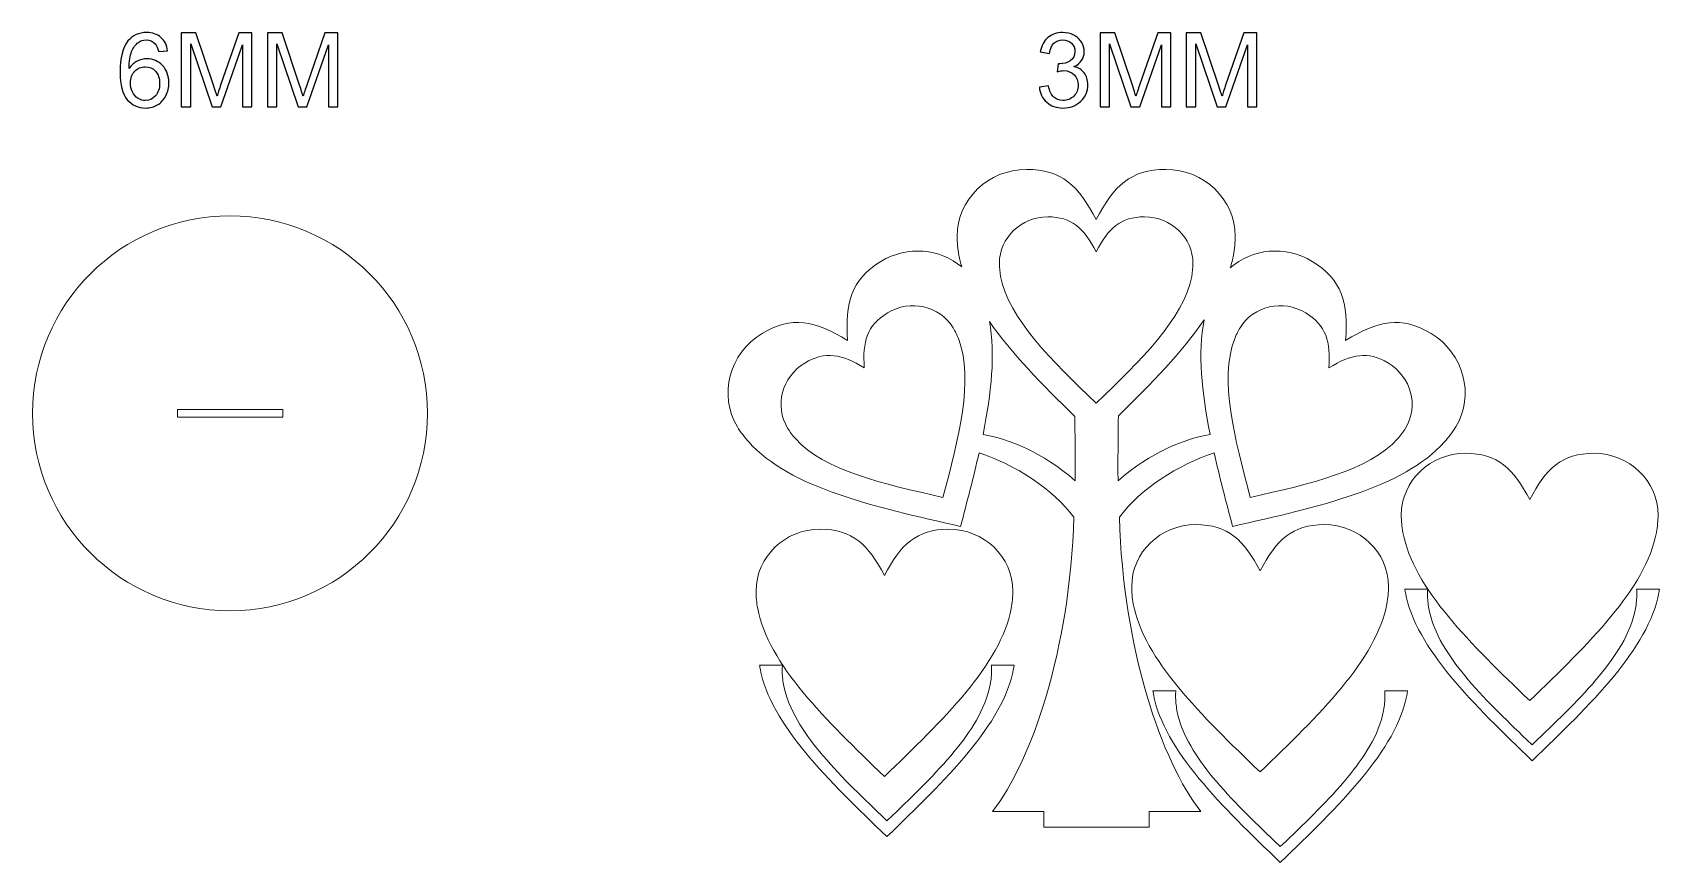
# Model space of a CAD drawing. Header units: millimetres. Extents: x -309 to 309, y -158 to 158.
import ezdxf

# ---------------------------------------------------------------- set-up
doc = ezdxf.new("R2010")
doc.units = ezdxf.units.MM
doc.header["$MEASUREMENT"] = 0
doc.layers.add('Camada 1', color=7, linetype='Continuous')

msp = doc.modelspace()

# ---------------------------------------------------------------- linework, layer by layer
at = {"layer": 'Camada 1', "color": 250}
for points, knots in [([(-257.6354, 150.6873), (-257.6354, 150.6873), (-261.0498, 150.4126), (-261.0498, 150.4126), (-261.0498, 150.4126), (-261.3572, 151.7666), (-261.7954, 152.7542), (-262.3645, 153.3691), (-262.3645, 153.3691), (-263.2998, 154.3568), (-264.4575, 154.8473), (-265.8311, 154.8473), (-265.8311, 154.8473), (-266.9365, 154.8473), (-267.9176, 154.5399), (-268.7614, 153.9251), (-268.7614, 153.9251), (-269.8472, 153.1336), (-270.6975, 151.9824), (-271.332, 150.465), (-271.332, 150.465), (-271.9599, 148.9409), (-272.2869, 146.7759), (-272.3131, 143.9699), (-272.3131, 143.9699), (-271.4824, 145.2323), (-270.462, 146.1742), (-269.2585, 146.7825), (-269.2585, 146.7825), (-268.055, 147.3973), (-266.7992, 147.7047), (-265.4779, 147.7047), (-265.4779, 147.7047), (-263.1755, 147.7047), (-261.2133, 146.8544), (-259.5912, 145.1603), (-259.5912, 145.1603), (-257.9756, 143.4663), (-257.1645, 141.2816), (-257.1645, 138.5933), (-257.1645, 138.5933), (-257.1645, 136.8273), (-257.5439, 135.1921), (-258.3026, 133.6746), (-258.3026, 133.6746), (-259.0679, 132.1572), (-260.1079, 130.9994), (-261.4422, 130.1949), (-261.4422, 130.1949), (-262.77, 129.3904), (-264.2809, 128.9849), (-265.9685, 128.9849), (-265.9685, 128.9849), (-268.8399, 128.9849), (-271.1881, 130.0445), (-273.0064, 132.1572), (-273.0064, 132.1572), (-274.8182, 134.2699), (-275.7274, 137.7561), (-275.7274, 142.6094), (-275.7274, 142.6094), (-275.7274, 148.0383), (-274.7201, 151.989), (-272.7121, 154.4549), (-272.7121, 154.4549), (-270.9591, 156.6003), (-268.5979, 157.673), (-265.6218, 157.673), (-265.6218, 157.673), (-263.411, 157.673), (-261.5926, 157.0516), (-260.1798, 155.8154), (-260.1798, 155.8154), (-258.767, 154.5791), (-257.9167, 152.872), (-257.6354, 150.6873)], [0, 0, 0, 0, 0.05, 0.05, 0.05, 0.05, 0.1, 0.1, 0.1, 0.1, 0.15, 0.15, 0.15, 0.15, 0.2, 0.2, 0.2, 0.2, 0.25, 0.25, 0.25, 0.25, 0.3, 0.3, 0.3, 0.3, 0.35, 0.35, 0.35, 0.35, 0.4, 0.4, 0.4, 0.4, 0.45, 0.45, 0.45, 0.45, 0.5, 0.5, 0.5, 0.5, 0.55, 0.55, 0.55, 0.55, 0.6, 0.6, 0.6, 0.6, 0.65, 0.65, 0.65, 0.65, 0.7, 0.7, 0.7, 0.7, 0.75, 0.75, 0.75, 0.75, 0.8, 0.8, 0.8, 0.8, 0.85, 0.85, 0.85, 0.85, 0.9, 0.9, 0.9, 0.9, 1, 1, 1, 1]), ([(-252.4485, 129.4558), (-252.4485, 129.4558), (-252.4485, 157.5552), (-252.4485, 157.5552), (-252.4485, 157.5552), (-252.4485, 157.5552), (-246.8757, 157.5552), (-246.8757, 157.5552), (-246.8757, 157.5552), (-246.8757, 157.5552), (-240.2302, 137.6645), (-240.2302, 137.6645), (-240.2302, 137.6645), (-239.6154, 135.8135), (-239.1706, 134.4268), (-238.8894, 133.5046), (-238.8894, 133.5046), (-238.5689, 134.5249), (-238.0652, 136.0293), (-237.385, 138.0112), (-237.385, 138.0112), (-237.385, 138.0112), (-230.6218, 157.5552), (-230.6218, 157.5552), (-230.6218, 157.5552), (-230.6218, 157.5552), (-225.6442, 157.5552), (-225.6442, 157.5552), (-225.6442, 157.5552), (-225.6442, 157.5552), (-225.6442, 129.4558), (-225.6442, 129.4558), (-225.6442, 129.4558), (-225.6442, 129.4558), (-229.2155, 129.4558), (-229.2155, 129.4558), (-229.2155, 129.4558), (-229.2155, 129.4558), (-229.2155, 152.9636), (-229.2155, 152.9636), (-229.2155, 152.9636), (-229.2155, 152.9636), (-237.4177, 129.4558), (-237.4177, 129.4558), (-237.4177, 129.4558), (-237.4177, 129.4558), (-240.7666, 129.4558), (-240.7666, 129.4558), (-240.7666, 129.4558), (-240.7666, 129.4558), (-248.8772, 153.3952), (-248.8772, 153.3952), (-248.8772, 153.3952), (-248.8772, 153.3952), (-248.8772, 129.4558), (-248.8772, 129.4558), (-248.8772, 129.4558), (-248.8772, 129.4558), (-252.4485, 129.4558), (-252.4485, 129.4558)], [0, 0, 0, 0, 0.0625, 0.0625, 0.0625, 0.0625, 0.125, 0.125, 0.125, 0.125, 0.1875, 0.1875, 0.1875, 0.1875, 0.25, 0.25, 0.25, 0.25, 0.3125, 0.3125, 0.3125, 0.3125, 0.375, 0.375, 0.375, 0.375, 0.4375, 0.4375, 0.4375, 0.4375, 0.5, 0.5, 0.5, 0.5, 0.5625, 0.5625, 0.5625, 0.5625, 0.625, 0.625, 0.625, 0.625, 0.6875, 0.6875, 0.6875, 0.6875, 0.75, 0.75, 0.75, 0.75, 0.8125, 0.8125, 0.8125, 0.8125, 0.875, 0.875, 0.875, 0.875, 1, 1, 1, 1]), ([(-219.7574, 129.4558), (-219.7574, 129.4558), (-219.7574, 157.5552), (-219.7574, 157.5552), (-219.7574, 157.5552), (-219.7574, 157.5552), (-214.1846, 157.5552), (-214.1846, 157.5552), (-214.1846, 157.5552), (-214.1846, 157.5552), (-207.5391, 137.6645), (-207.5391, 137.6645), (-207.5391, 137.6645), (-206.9243, 135.8135), (-206.4795, 134.4268), (-206.1983, 133.5046), (-206.1983, 133.5046), (-205.8778, 134.5249), (-205.3741, 136.0293), (-204.6939, 138.0112), (-204.6939, 138.0112), (-204.6939, 138.0112), (-197.9307, 157.5552), (-197.9307, 157.5552), (-197.9307, 157.5552), (-197.9307, 157.5552), (-192.9531, 157.5552), (-192.9531, 157.5552), (-192.9531, 157.5552), (-192.9531, 157.5552), (-192.9531, 129.4558), (-192.9531, 129.4558), (-192.9531, 129.4558), (-192.9531, 129.4558), (-196.5244, 129.4558), (-196.5244, 129.4558), (-196.5244, 129.4558), (-196.5244, 129.4558), (-196.5244, 152.9636), (-196.5244, 152.9636), (-196.5244, 152.9636), (-196.5244, 152.9636), (-204.7266, 129.4558), (-204.7266, 129.4558), (-204.7266, 129.4558), (-204.7266, 129.4558), (-208.0755, 129.4558), (-208.0755, 129.4558), (-208.0755, 129.4558), (-208.0755, 129.4558), (-216.1861, 153.3952), (-216.1861, 153.3952), (-216.1861, 153.3952), (-216.1861, 153.3952), (-216.1861, 129.4558), (-216.1861, 129.4558), (-216.1861, 129.4558), (-216.1861, 129.4558), (-219.7574, 129.4558), (-219.7574, 129.4558)], [0, 0, 0, 0, 0.0625, 0.0625, 0.0625, 0.0625, 0.125, 0.125, 0.125, 0.125, 0.1875, 0.1875, 0.1875, 0.1875, 0.25, 0.25, 0.25, 0.25, 0.3125, 0.3125, 0.3125, 0.3125, 0.375, 0.375, 0.375, 0.375, 0.4375, 0.4375, 0.4375, 0.4375, 0.5, 0.5, 0.5, 0.5, 0.5625, 0.5625, 0.5625, 0.5625, 0.625, 0.625, 0.625, 0.625, 0.6875, 0.6875, 0.6875, 0.6875, 0.75, 0.75, 0.75, 0.75, 0.8125, 0.8125, 0.8125, 0.8125, 0.875, 0.875, 0.875, 0.875, 1, 1, 1, 1]), ([(73.4338, 136.9123), (73.4338, 136.9123), (76.8873, 137.3833), (76.8873, 137.3833), (76.8873, 137.3833), (77.2863, 135.421), (77.9535, 134.0082), (78.9019, 133.1448), (78.9019, 133.1448), (79.8503, 132.2814), (81.0146, 131.8497), (82.3947, 131.8497), (82.3947, 131.8497), (84.0299, 131.8497), (85.4101, 132.4123), (86.522, 133.5373), (86.522, 133.5373), (87.6339, 134.6623), (88.1899, 136.0555), (88.1899, 137.7169), (88.1899, 137.7169), (88.1899, 139.2998), (87.6732, 140.6079), (86.6332, 141.6414), (86.6332, 141.6414), (85.5997, 142.6683), (84.285, 143.185), (82.6825, 143.185), (82.6825, 143.185), (82.0284, 143.185), (81.2174, 143.0542), (80.2428, 142.7991), (80.2428, 142.7991), (80.2428, 142.7991), (80.6287, 145.821), (80.6287, 145.821), (80.6287, 145.821), (80.8576, 145.7948), (81.0473, 145.7817), (81.1847, 145.7817), (81.1847, 145.7817), (82.6629, 145.7817), (83.9842, 146.1676), (85.168, 146.9329), (85.168, 146.9329), (86.3454, 147.6982), (86.9341, 148.8755), (86.9341, 150.465), (86.9341, 150.465), (86.9341, 151.7273), (86.5024, 152.7739), (85.6455, 153.6046), (85.6455, 153.6046), (84.7887, 154.4352), (83.6833, 154.8473), (82.3293, 154.8473), (82.3293, 154.8473), (80.9819, 154.8473), (79.8634, 154.4222), (78.9673, 153.5719), (78.9673, 153.5719), (78.0712, 152.7215), (77.4956, 151.4461), (77.2406, 149.7455), (77.2406, 149.7455), (77.2406, 149.7455), (73.787, 150.3734), (73.787, 150.3734), (73.787, 150.3734), (74.2121, 152.6888), (75.1671, 154.4876), (76.665, 155.763), (76.665, 155.763), (78.1563, 157.0385), (80.0204, 157.673), (82.2443, 157.673), (82.2443, 157.673), (83.7748, 157.673), (85.1877, 157.3459), (86.4762, 156.6853), (86.4762, 156.6853), (87.7713, 156.0312), (88.759, 155.1351), (89.4392, 154.0035), (89.4392, 154.0035), (90.126, 152.8654), (90.4661, 151.6619), (90.4661, 150.3865), (90.4661, 150.3865), (90.4661, 149.1764), (90.1391, 148.0776), (89.4915, 147.0833), (89.4915, 147.0833), (88.8375, 146.0891), (87.8694, 145.2977), (86.5939, 144.709), (86.5939, 144.709), (88.2553, 144.3297), (89.5439, 143.5317), (90.4661, 142.3216), (90.4661, 142.3216), (91.3818, 141.1181), (91.8397, 139.6006), (91.8397, 137.7888), (91.8397, 137.7888), (91.8397, 135.336), (90.9436, 133.2495), (89.158, 131.5423), (89.158, 131.5423), (87.3658, 129.8352), (85.1026, 128.9849), (82.3686, 128.9849), (82.3686, 128.9849), (79.9027, 128.9849), (77.8554, 129.724), (76.2267, 131.1957), (76.2267, 131.1957), (74.5915, 132.6673), (73.6627, 134.5707), (73.4338, 136.9123)], [0, 0, 0, 0, 0.03225806, 0.03225806, 0.03225806, 0.03225806, 0.06451613, 0.06451613, 0.06451613, 0.06451613, 0.09677419, 0.09677419, 0.09677419, 0.09677419, 0.12903226, 0.12903226, 0.12903226, 0.12903226, 0.16129032, 0.16129032, 0.16129032, 0.16129032, 0.19354839, 0.19354839, 0.19354839, 0.19354839, 0.22580645, 0.22580645, 0.22580645, 0.22580645, 0.25806452, 0.25806452, 0.25806452, 0.25806452, 0.29032258, 0.29032258, 0.29032258, 0.29032258, 0.32258065, 0.32258065, 0.32258065, 0.32258065, 0.35483871, 0.35483871, 0.35483871, 0.35483871, 0.38709677, 0.38709677, 0.38709677, 0.38709677, 0.41935484, 0.41935484, 0.41935484, 0.41935484, 0.4516129, 0.4516129, 0.4516129, 0.4516129, 0.48387097, 0.48387097, 0.48387097, 0.48387097, 0.51612903, 0.51612903, 0.51612903, 0.51612903, 0.5483871, 0.5483871, 0.5483871, 0.5483871, 0.58064516, 0.58064516, 0.58064516, 0.58064516, 0.61290323, 0.61290323, 0.61290323, 0.61290323, 0.64516129, 0.64516129, 0.64516129, 0.64516129, 0.67741935, 0.67741935, 0.67741935, 0.67741935, 0.70967742, 0.70967742, 0.70967742, 0.70967742, 0.74193548, 0.74193548, 0.74193548, 0.74193548, 0.77419355, 0.77419355, 0.77419355, 0.77419355, 0.80645161, 0.80645161, 0.80645161, 0.80645161, 0.83870968, 0.83870968, 0.83870968, 0.83870968, 0.87096774, 0.87096774, 0.87096774, 0.87096774, 0.90322581, 0.90322581, 0.90322581, 0.90322581, 0.93548387, 0.93548387, 0.93548387, 0.93548387, 1, 1, 1, 1]), ([(96.5557, 129.4558), (96.5557, 129.4558), (96.5557, 157.5552), (96.5557, 157.5552), (96.5557, 157.5552), (96.5557, 157.5552), (102.1285, 157.5552), (102.1285, 157.5552), (102.1285, 157.5552), (102.1285, 157.5552), (108.774, 137.6645), (108.774, 137.6645), (108.774, 137.6645), (109.3888, 135.8135), (109.8336, 134.4268), (110.1148, 133.5046), (110.1148, 133.5046), (110.4353, 134.5249), (110.939, 136.0293), (111.6192, 138.0112), (111.6192, 138.0112), (111.6192, 138.0112), (118.3824, 157.5552), (118.3824, 157.5552), (118.3824, 157.5552), (118.3824, 157.5552), (123.36, 157.5552), (123.36, 157.5552), (123.36, 157.5552), (123.36, 157.5552), (123.36, 129.4558), (123.36, 129.4558), (123.36, 129.4558), (123.36, 129.4558), (119.7887, 129.4558), (119.7887, 129.4558), (119.7887, 129.4558), (119.7887, 129.4558), (119.7887, 152.9636), (119.7887, 152.9636), (119.7887, 152.9636), (119.7887, 152.9636), (111.5865, 129.4558), (111.5865, 129.4558), (111.5865, 129.4558), (111.5865, 129.4558), (108.2376, 129.4558), (108.2376, 129.4558), (108.2376, 129.4558), (108.2376, 129.4558), (100.127, 153.3952), (100.127, 153.3952), (100.127, 153.3952), (100.127, 153.3952), (100.127, 129.4558), (100.127, 129.4558), (100.127, 129.4558), (100.127, 129.4558), (96.5557, 129.4558), (96.5557, 129.4558)], [0, 0, 0, 0, 0.0625, 0.0625, 0.0625, 0.0625, 0.125, 0.125, 0.125, 0.125, 0.1875, 0.1875, 0.1875, 0.1875, 0.25, 0.25, 0.25, 0.25, 0.3125, 0.3125, 0.3125, 0.3125, 0.375, 0.375, 0.375, 0.375, 0.4375, 0.4375, 0.4375, 0.4375, 0.5, 0.5, 0.5, 0.5, 0.5625, 0.5625, 0.5625, 0.5625, 0.625, 0.625, 0.625, 0.625, 0.6875, 0.6875, 0.6875, 0.6875, 0.75, 0.75, 0.75, 0.75, 0.8125, 0.8125, 0.8125, 0.8125, 0.875, 0.875, 0.875, 0.875, 1, 1, 1, 1]), ([(129.2468, 129.4558), (129.2468, 129.4558), (129.2468, 157.5552), (129.2468, 157.5552), (129.2468, 157.5552), (129.2468, 157.5552), (134.8196, 157.5552), (134.8196, 157.5552), (134.8196, 157.5552), (134.8196, 157.5552), (141.4651, 137.6645), (141.4651, 137.6645), (141.4651, 137.6645), (142.0799, 135.8135), (142.5247, 134.4268), (142.8059, 133.5046), (142.8059, 133.5046), (143.1264, 134.5249), (143.6301, 136.0293), (144.3103, 138.0112), (144.3103, 138.0112), (144.3103, 138.0112), (151.0735, 157.5552), (151.0735, 157.5552), (151.0735, 157.5552), (151.0735, 157.5552), (156.0511, 157.5552), (156.0511, 157.5552), (156.0511, 157.5552), (156.0511, 157.5552), (156.0511, 129.4558), (156.0511, 129.4558), (156.0511, 129.4558), (156.0511, 129.4558), (152.4798, 129.4558), (152.4798, 129.4558), (152.4798, 129.4558), (152.4798, 129.4558), (152.4798, 152.9636), (152.4798, 152.9636), (152.4798, 152.9636), (152.4798, 152.9636), (144.2776, 129.4558), (144.2776, 129.4558), (144.2776, 129.4558), (144.2776, 129.4558), (140.9287, 129.4558), (140.9287, 129.4558), (140.9287, 129.4558), (140.9287, 129.4558), (132.8181, 153.3952), (132.8181, 153.3952), (132.8181, 153.3952), (132.8181, 153.3952), (132.8181, 129.4558), (132.8181, 129.4558), (132.8181, 129.4558), (132.8181, 129.4558), (129.2468, 129.4558), (129.2468, 129.4558)], [0, 0, 0, 0, 0.0625, 0.0625, 0.0625, 0.0625, 0.125, 0.125, 0.125, 0.125, 0.1875, 0.1875, 0.1875, 0.1875, 0.25, 0.25, 0.25, 0.25, 0.3125, 0.3125, 0.3125, 0.3125, 0.375, 0.375, 0.375, 0.375, 0.4375, 0.4375, 0.4375, 0.4375, 0.5, 0.5, 0.5, 0.5, 0.5625, 0.5625, 0.5625, 0.5625, 0.625, 0.625, 0.625, 0.625, 0.6875, 0.6875, 0.6875, 0.6875, 0.75, 0.75, 0.75, 0.75, 0.8125, 0.8125, 0.8125, 0.8125, 0.875, 0.875, 0.875, 0.875, 1, 1, 1, 1]), ([(-271.7636, 138.5606), (-271.7636, 137.3702), (-271.5086, 136.2321), (-271.0049, 135.1463), (-271.0049, 135.1463), (-270.5013, 134.0605), (-269.7949, 133.2364), (-268.8988, 132.6673), (-268.8988, 132.6673), (-267.9961, 132.0983), (-267.0412, 131.8105), (-266.0273, 131.8105), (-266.0273, 131.8105), (-264.5556, 131.8105), (-263.2998, 132.3992), (-262.2598, 133.5765), (-262.2598, 133.5765), (-261.2198, 134.7539), (-260.6966, 136.3498), (-260.6966, 138.371), (-260.6966, 138.371), (-260.6966, 140.3136), (-261.2133, 141.8441), (-262.2402, 142.9626), (-262.2402, 142.9626), (-263.2671, 144.0811), (-264.5753, 144.6436), (-266.1647, 144.6436), (-266.1647, 144.6436), (-267.7214, 144.6436), (-269.0492, 144.0811), (-270.135, 142.9626), (-270.135, 142.9626), (-271.2208, 141.8441), (-271.7636, 140.379), (-271.7636, 138.5606)], [0, 0, 0, 0, 0.1, 0.1, 0.1, 0.1, 0.2, 0.2, 0.2, 0.2, 0.3, 0.3, 0.3, 0.3, 0.4, 0.4, 0.4, 0.4, 0.5, 0.5, 0.5, 0.5, 0.6, 0.6, 0.6, 0.6, 0.7, 0.7, 0.7, 0.7, 0.8, 0.8, 0.8, 0.8, 1, 1, 1, 1])]:
    msp.add_open_spline(points, degree=3, knots=knots, dxfattribs=at)
at = {"layer": 'Camada 1', "color": 140, "lineweight": 20}
for points, knots in [([(115.0934, -138.286), (115.0934, -138.286), (115.0934, -144.3093), (115.0934, -144.3093), (115.0934, -144.3093), (115.0934, -144.3093), (75.0934, -144.3093), (75.0934, -144.3093), (75.0934, -144.3093), (75.0934, -144.3093), (75.0934, -138.286), (75.0934, -138.286), (75.0934, -138.286), (75.0934, -138.286), (55.6376, -138.286), (55.6376, -138.286), (55.6376, -138.286), (70.4363, -119.3358), (85.0859, -76.8149), (86.5358, -26.5091), (86.5358, -26.5091), (78.626, -15.7775), (64.1853, -6.5518), (50.5397, -1.9987), (50.5397, -1.9987), (48.4771, -11.1524), (45.9927, -20.562), (43.5074, -29.9722), (43.5074, -29.9722), (11.08, -22.6794), (-21.3456, -15.384), (-36.964, 2.1124), (-36.964, 2.1124), (-38.5752, 3.9181), (-40.0071, 5.8313), (-41.2425, 7.8652), (-41.2425, 7.8652), (-48.5325, 19.8687), (-44.3402, 35.7462), (-31.8839, 43.3077), (-31.8839, 43.3077), (-20.6002, 50.1573), (-11.6578, 48.1465), (0.5868, 40.698), (0.5868, 40.698), (-0.3754, 54.9953), (1.9649, 63.8551), (13.2485, 70.7048), (13.2485, 70.7048), (23.3267, 76.8226), (35.7401, 75.6297), (43.974, 68.5942), (43.974, 68.5942), (43.5328, 70.1009), (43.1679, 71.6076), (42.889, 73.1142), (42.889, 73.1142), (42.4491, 75.4937), (42.2184, 77.872), (42.2184, 80.2516), (42.2184, 80.2516), (42.2184, 94.2944), (54.0444, 105.6907), (68.6172, 105.6907), (68.6172, 105.6907), (81.818, 105.6907), (88.4178, 99.3319), (95.0175, 86.6117), (95.0175, 86.6117), (101.6171, 99.3319), (108.2169, 105.6907), (121.4177, 105.6907), (121.4177, 105.6907), (135.9905, 105.6907), (147.8165, 94.2944), (147.8165, 80.2516), (147.8165, 80.2516), (147.8165, 77.872), (147.5858, 75.4937), (147.1459, 73.1142), (147.1459, 73.1142), (146.844, 71.483), (146.4426, 69.8518), (145.951, 68.2206), (145.951, 68.2206), (154.1782, 75.5856), (166.849, 76.9293), (177.1029, 70.7048), (177.1029, 70.7048), (188.3865, 63.8552), (190.7268, 54.9954), (189.7646, 40.6981), (189.7646, 40.6981), (202.0092, 48.1465), (210.9516, 50.1573), (222.2353, 43.3077), (222.2353, 43.3077), (234.6916, 35.7462), (238.8839, 19.8687), (231.5939, 7.8653), (231.5939, 7.8653), (230.3585, 5.8313), (228.9267, 3.9182), (227.3154, 2.1125), (227.3154, 2.1125), (211.6971, -15.384), (179.2713, -22.6795), (146.844, -29.9722), (146.844, -29.9722), (144.3586, -20.5621), (141.8739, -11.1523), (139.8117, -1.9988), (139.8117, -1.9988), (126.1662, -6.5519), (111.7257, -15.7776), (103.816, -26.5091), (103.816, -26.5091), (105.2659, -76.8149), (119.9155, -119.3358), (134.7142, -138.286), (134.7142, -138.286), (134.7142, -138.286), (115.0934, -138.286), (115.0934, -138.286)], [0, 0, 0, 0, 0.03125, 0.03125, 0.03125, 0.03125, 0.0625, 0.0625, 0.0625, 0.0625, 0.09375, 0.09375, 0.09375, 0.09375, 0.125, 0.125, 0.125, 0.125, 0.15625, 0.15625, 0.15625, 0.15625, 0.1875, 0.1875, 0.1875, 0.1875, 0.21875, 0.21875, 0.21875, 0.21875, 0.25, 0.25, 0.25, 0.25, 0.28125, 0.28125, 0.28125, 0.28125, 0.3125, 0.3125, 0.3125, 0.3125, 0.34375, 0.34375, 0.34375, 0.34375, 0.375, 0.375, 0.375, 0.375, 0.40625, 0.40625, 0.40625, 0.40625, 0.4375, 0.4375, 0.4375, 0.4375, 0.46875, 0.46875, 0.46875, 0.46875, 0.5, 0.5, 0.5, 0.5, 0.53125, 0.53125, 0.53125, 0.53125, 0.5625, 0.5625, 0.5625, 0.5625, 0.59375, 0.59375, 0.59375, 0.59375, 0.625, 0.625, 0.625, 0.625, 0.65625, 0.65625, 0.65625, 0.65625, 0.6875, 0.6875, 0.6875, 0.6875, 0.71875, 0.71875, 0.71875, 0.71875, 0.75, 0.75, 0.75, 0.75, 0.78125, 0.78125, 0.78125, 0.78125, 0.8125, 0.8125, 0.8125, 0.8125, 0.84375, 0.84375, 0.84375, 0.84375, 0.875, 0.875, 0.875, 0.875, 0.90625, 0.90625, 0.90625, 0.90625, 0.9375, 0.9375, 0.9375, 0.9375, 1, 1, 1, 1]), ([(95.0175, 16.8293), (111.6758, 32.8802), (128.3322, 48.9322), (131.3024, 64.9832), (131.3024, 64.9832), (131.6087, 66.6396), (131.7693, 68.295), (131.7693, 69.9514), (131.7693, 69.9514), (131.7693, 79.7261), (123.5375, 87.6588), (113.3939, 87.6588), (113.3939, 87.6588), (104.2052, 87.6588), (99.6113, 83.2327), (95.0175, 74.3785), (95.0175, 74.3785), (90.4236, 83.2327), (85.8297, 87.6588), (76.641, 87.6588), (76.641, 87.6588), (66.4974, 87.6588), (58.2656, 79.7261), (58.2656, 69.9514), (58.2656, 69.9514), (58.2656, 68.295), (58.4262, 66.6396), (58.7325, 64.9832), (58.7325, 64.9832), (61.7027, 48.9322), (78.3591, 32.8802), (95.0175, 16.8293)], [0, 0, 0, 0, 0.11111111, 0.11111111, 0.11111111, 0.11111111, 0.22222222, 0.22222222, 0.22222222, 0.22222222, 0.33333333, 0.33333333, 0.33333333, 0.33333333, 0.44444444, 0.44444444, 0.44444444, 0.44444444, 0.55555556, 0.55555556, 0.55555556, 0.55555556, 0.66666667, 0.66666667, 0.66666667, 0.66666667, 0.77777778, 0.77777778, 0.77777778, 0.77777778, 1, 1, 1, 1]), ([(36.8133, -18.9499), (14.2415, -13.8737), (-8.329, -8.7956), (-19.2004, 3.3831), (-19.2004, 3.3831), (-20.3221, 4.6401), (-21.3188, 5.9717), (-22.1786, 7.3875), (-22.1786, 7.3875), (-27.2531, 15.7427), (-24.3349, 26.7946), (-15.6644, 32.0579), (-15.6644, 32.0579), (-7.8101, 36.8258), (-1.5857, 35.4261), (6.9375, 30.2414), (6.9375, 30.2414), (6.2678, 40.1934), (7.8968, 46.3604), (15.751, 51.1282), (15.751, 51.1282), (24.4215, 56.3915), (35.5758, 53.8822), (40.6502, 45.5271), (40.6502, 45.5271), (41.5102, 44.1112), (42.2321, 42.6129), (42.8303, 41.0381), (42.8303, 41.0381), (48.6241, 25.7771), (42.7197, 3.4136), (36.8133, -18.9499)], [0, 0, 0, 0, 0.11111111, 0.11111111, 0.11111111, 0.11111111, 0.22222222, 0.22222222, 0.22222222, 0.22222222, 0.33333333, 0.33333333, 0.33333333, 0.33333333, 0.44444444, 0.44444444, 0.44444444, 0.44444444, 0.55555556, 0.55555556, 0.55555556, 0.55555556, 0.66666667, 0.66666667, 0.66666667, 0.66666667, 0.77777778, 0.77777778, 0.77777778, 0.77777778, 1, 1, 1, 1]), ([(153.5382, -18.9499), (176.1099, -13.8737), (198.6804, -8.7956), (209.5518, 3.383), (209.5518, 3.383), (210.6734, 4.6401), (211.6702, 5.9717), (212.5301, 7.3876), (212.5301, 7.3876), (217.6045, 15.7428), (214.6862, 26.7945), (206.0158, 32.058), (206.0158, 32.058), (198.1614, 36.8258), (191.9371, 35.4262), (183.4138, 30.2414), (183.4138, 30.2414), (184.0836, 40.1935), (182.4547, 46.3604), (174.6004, 51.1282), (174.6004, 51.1282), (165.9299, 56.3915), (154.7756, 53.8822), (149.7012, 45.5271), (149.7012, 45.5271), (148.8413, 44.1113), (148.1192, 42.6129), (147.5211, 41.0381), (147.5211, 41.0381), (141.7274, 25.777), (147.6317, 3.4136), (153.5382, -18.9499)], [0, 0, 0, 0, 0.11111111, 0.11111111, 0.11111111, 0.11111111, 0.22222222, 0.22222222, 0.22222222, 0.22222222, 0.33333333, 0.33333333, 0.33333333, 0.33333333, 0.44444444, 0.44444444, 0.44444444, 0.44444444, 0.55555556, 0.55555556, 0.55555556, 0.55555556, 0.66666667, 0.66666667, 0.66666667, 0.66666667, 0.77777778, 0.77777778, 0.77777778, 0.77777778, 1, 1, 1, 1]), ([(52.033, 4.975), (61.7697, 3.1978), (74.6392, -1.8129), (87.0346, -12.6191), (87.0346, -12.6191), (87.077, -6.2962), (87.0516, 1.6952), (86.904, 11.7801), (86.904, 11.7801), (74.5458, 23.8152), (62.7965, 35.8508), (54.45, 47.8862), (54.45, 47.8862), (56.7693, 35.4797), (55.2127, 20.7199), (52.033, 4.975)], [0, 0, 0, 0, 0.2, 0.2, 0.2, 0.2, 0.4, 0.4, 0.4, 0.4, 0.6, 0.6, 0.6, 0.6, 1, 1, 1, 1]), ([(136.0229, 48.5218), (127.7233, 36.3789), (115.91, 24.2361), (103.4524, 12.0934), (103.4524, 12.0934), (103.3007, 1.8606), (103.2744, -6.2309), (103.3172, -12.6191), (103.3172, -12.6191), (115.7124, -1.813), (128.5817, 3.1977), (138.3184, 4.975), (138.3184, 4.975), (135.0847, 20.9892), (133.5279, 35.9855), (136.0229, 48.5218)], [0, 0, 0, 0, 0.2, 0.2, 0.2, 0.2, 0.4, 0.4, 0.4, 0.4, 0.6, 0.6, 0.6, 0.6, 1, 1, 1, 1]), ([(259.6636, -96.1759), (281.766, -74.8794), (303.8658, -53.5815), (307.8067, -32.2849), (307.8067, -32.2849), (308.2131, -30.0872), (308.4262, -27.8908), (308.4262, -25.6931), (308.4262, -25.6931), (308.4262, -12.724), (297.5042, -2.1988), (284.0456, -2.1988), (284.0456, -2.1988), (271.8539, -2.1988), (265.7587, -8.0714), (259.6636, -19.8192), (259.6636, -19.8192), (253.5684, -8.0714), (247.4732, -2.1988), (235.2816, -2.1988), (235.2816, -2.1988), (221.823, -2.1988), (210.901, -12.724), (210.901, -25.6931), (210.901, -25.6931), (210.901, -27.8908), (211.114, -30.0872), (211.5204, -32.2849), (211.5204, -32.2849), (215.4613, -53.5815), (237.5612, -74.8794), (259.6636, -96.1759)], [0, 0, 0, 0, 0.11111111, 0.11111111, 0.11111111, 0.11111111, 0.22222222, 0.22222222, 0.22222222, 0.22222222, 0.33333333, 0.33333333, 0.33333333, 0.33333333, 0.44444444, 0.44444444, 0.44444444, 0.44444444, 0.55555556, 0.55555556, 0.55555556, 0.55555556, 0.66666667, 0.66666667, 0.66666667, 0.66666667, 0.77777778, 0.77777778, 0.77777778, 0.77777778, 1, 1, 1, 1]), ([(157.2666, -123.2813), (179.369, -101.9848), (201.4688, -80.6869), (205.4097, -59.3903), (205.4097, -59.3903), (205.8161, -57.1926), (206.0292, -54.9962), (206.0292, -52.7985), (206.0292, -52.7985), (206.0292, -39.8294), (195.1072, -29.3042), (181.6486, -29.3042), (181.6486, -29.3042), (169.4569, -29.3042), (163.3617, -35.1768), (157.2666, -46.9246), (157.2666, -46.9246), (151.1714, -35.1768), (145.0762, -29.3042), (132.8846, -29.3042), (132.8846, -29.3042), (119.426, -29.3042), (108.504, -39.8294), (108.504, -52.7985), (108.504, -52.7985), (108.504, -54.9962), (108.717, -57.1926), (109.1234, -59.3903), (109.1234, -59.3903), (113.0643, -80.6869), (135.1642, -101.9848), (157.2666, -123.2813)], [0, 0, 0, 0, 0.11111111, 0.11111111, 0.11111111, 0.11111111, 0.22222222, 0.22222222, 0.22222222, 0.22222222, 0.33333333, 0.33333333, 0.33333333, 0.33333333, 0.44444444, 0.44444444, 0.44444444, 0.44444444, 0.55555556, 0.55555556, 0.55555556, 0.55555556, 0.66666667, 0.66666667, 0.66666667, 0.66666667, 0.77777778, 0.77777778, 0.77777778, 0.77777778, 1, 1, 1, 1]), ([(14.5954, -125.0113), (36.6978, -103.7148), (58.7976, -82.4169), (62.7385, -61.1203), (62.7385, -61.1203), (63.1449, -58.9226), (63.358, -56.7262), (63.358, -54.5285), (63.358, -54.5285), (63.358, -41.5594), (52.436, -31.0342), (38.9774, -31.0342), (38.9774, -31.0342), (26.7857, -31.0342), (20.6905, -36.9068), (14.5954, -48.6546), (14.5954, -48.6546), (8.5002, -36.9068), (2.405, -31.0342), (-9.7866, -31.0342), (-9.7866, -31.0342), (-23.2452, -31.0342), (-34.1672, -41.5594), (-34.1672, -54.5285), (-34.1672, -54.5285), (-34.1672, -56.7262), (-33.9542, -58.9226), (-33.5478, -61.1203), (-33.5478, -61.1203), (-29.6069, -82.4169), (-7.507, -103.7148), (14.5954, -125.0113)], [0, 0, 0, 0, 0.11111111, 0.11111111, 0.11111111, 0.11111111, 0.22222222, 0.22222222, 0.22222222, 0.22222222, 0.33333333, 0.33333333, 0.33333333, 0.33333333, 0.44444444, 0.44444444, 0.44444444, 0.44444444, 0.55555556, 0.55555556, 0.55555556, 0.55555556, 0.66666667, 0.66666667, 0.66666667, 0.66666667, 0.77777778, 0.77777778, 0.77777778, 0.77777778, 1, 1, 1, 1]), ([(235.0061, -86.676), (229.0179, -79.4136), (223.1031, -70.6488), (221.3615, -61.2363), (221.3615, -61.2363), (221.0249, -59.4172), (220.8445, -57.5728), (220.8445, -55.7223), (220.8445, -55.7223), (220.8445, -55.0907), (220.8733, -54.467), (220.9295, -53.852), (220.9295, -53.852), (220.9295, -53.852), (212.2381, -53.852), (212.2381, -53.852), (212.2381, -53.852), (212.3024, -54.2795), (212.3741, -54.707), (212.4532, -55.1346), (212.4532, -55.1346), (216.3941, -76.4312), (238.494, -97.7291), (260.5964, -119.0256), (260.5964, -119.0256), (282.6988, -97.7291), (304.7986, -76.4312), (308.7395, -55.1346), (308.7395, -55.1346), (308.8186, -54.707), (308.8903, -54.2795), (308.9546, -53.852), (308.9546, -53.852), (308.9546, -53.852), (300.2632, -53.852), (300.2632, -53.852), (300.2632, -53.852), (300.3194, -54.467), (300.3482, -55.0907), (300.3482, -55.7223), (300.3482, -55.7223), (300.3482, -57.5728), (300.1678, -59.4172), (299.8312, -61.2363), (299.8312, -61.2363), (298.0896, -70.6488), (292.1749, -79.4136), (286.1866, -86.676), (286.1866, -86.676), (279.0536, -95.3266), (270.7468, -103.2301), (262.678, -111.0047), (262.678, -111.0047), (262.678, -111.0047), (260.5964, -113.0104), (260.5964, -113.0104), (260.5964, -113.0104), (260.5964, -113.0104), (258.5148, -111.0047), (258.5148, -111.0047), (258.5148, -111.0047), (250.446, -103.2301), (242.1391, -95.3267), (235.0061, -86.676)], [0, 0, 0, 0, 0.05882353, 0.05882353, 0.05882353, 0.05882353, 0.11764706, 0.11764706, 0.11764706, 0.11764706, 0.17647059, 0.17647059, 0.17647059, 0.17647059, 0.23529412, 0.23529412, 0.23529412, 0.23529412, 0.29411765, 0.29411765, 0.29411765, 0.29411765, 0.35294118, 0.35294118, 0.35294118, 0.35294118, 0.41176471, 0.41176471, 0.41176471, 0.41176471, 0.47058824, 0.47058824, 0.47058824, 0.47058824, 0.52941176, 0.52941176, 0.52941176, 0.52941176, 0.58823529, 0.58823529, 0.58823529, 0.58823529, 0.64705882, 0.64705882, 0.64705882, 0.64705882, 0.70588235, 0.70588235, 0.70588235, 0.70588235, 0.76470588, 0.76470588, 0.76470588, 0.76470588, 0.82352941, 0.82352941, 0.82352941, 0.82352941, 0.88235294, 0.88235294, 0.88235294, 0.88235294, 1, 1, 1, 1]), ([(-10.0621, -115.5114), (-16.0503, -108.249), (-21.9651, -99.4842), (-23.7067, -90.0717), (-23.7067, -90.0717), (-24.0433, -88.2526), (-24.2237, -86.4082), (-24.2237, -84.5577), (-24.2237, -84.5577), (-24.2237, -83.9261), (-24.1949, -83.3024), (-24.1387, -82.6874), (-24.1387, -82.6874), (-24.1387, -82.6874), (-32.8301, -82.6874), (-32.8301, -82.6874), (-32.8301, -82.6874), (-32.7658, -83.1149), (-32.6941, -83.5424), (-32.615, -83.97), (-32.615, -83.97), (-28.6741, -105.2666), (-6.5742, -126.5645), (15.5282, -147.861), (15.5282, -147.861), (37.6306, -126.5645), (59.7304, -105.2666), (63.6713, -83.97), (63.6713, -83.97), (63.7504, -83.5424), (63.8221, -83.1149), (63.8864, -82.6874), (63.8864, -82.6874), (63.8864, -82.6874), (55.195, -82.6874), (55.195, -82.6874), (55.195, -82.6874), (55.2512, -83.3024), (55.28, -83.9261), (55.28, -84.5577), (55.28, -84.5577), (55.28, -86.4082), (55.0996, -88.2526), (54.763, -90.0717), (54.763, -90.0717), (53.0214, -99.4842), (47.1067, -108.249), (41.1184, -115.5114), (41.1184, -115.5114), (33.9854, -124.162), (25.6786, -132.0655), (17.6098, -139.8401), (17.6098, -139.8401), (17.6098, -139.8401), (15.5282, -141.8458), (15.5282, -141.8458), (15.5282, -141.8458), (15.5282, -141.8458), (13.4466, -139.8401), (13.4466, -139.8401), (13.4466, -139.8401), (5.3778, -132.0655), (-2.9291, -124.1621), (-10.0621, -115.5114)], [0, 0, 0, 0, 0.05882353, 0.05882353, 0.05882353, 0.05882353, 0.11764706, 0.11764706, 0.11764706, 0.11764706, 0.17647059, 0.17647059, 0.17647059, 0.17647059, 0.23529412, 0.23529412, 0.23529412, 0.23529412, 0.29411765, 0.29411765, 0.29411765, 0.29411765, 0.35294118, 0.35294118, 0.35294118, 0.35294118, 0.41176471, 0.41176471, 0.41176471, 0.41176471, 0.47058824, 0.47058824, 0.47058824, 0.47058824, 0.52941176, 0.52941176, 0.52941176, 0.52941176, 0.58823529, 0.58823529, 0.58823529, 0.58823529, 0.64705882, 0.64705882, 0.64705882, 0.64705882, 0.70588235, 0.70588235, 0.70588235, 0.70588235, 0.76470588, 0.76470588, 0.76470588, 0.76470588, 0.82352941, 0.82352941, 0.82352941, 0.82352941, 0.88235294, 0.88235294, 0.88235294, 0.88235294, 1, 1, 1, 1]), ([(139.3408, -125.3233), (133.3526, -118.0609), (127.4378, -109.2961), (125.6962, -99.8836), (125.6962, -99.8836), (125.3596, -98.0645), (125.1792, -96.2201), (125.1792, -94.3696), (125.1792, -94.3696), (125.1792, -93.738), (125.208, -93.1143), (125.2642, -92.4993), (125.2642, -92.4993), (125.2642, -92.4993), (116.5728, -92.4993), (116.5728, -92.4993), (116.5728, -92.4993), (116.6371, -92.9268), (116.7088, -93.3543), (116.7879, -93.7819), (116.7879, -93.7819), (120.7288, -115.0785), (142.8287, -136.3764), (164.9311, -157.6729), (164.9311, -157.6729), (187.0335, -136.3764), (209.1333, -115.0785), (213.0742, -93.7819), (213.0742, -93.7819), (213.1533, -93.3543), (213.225, -92.9268), (213.2893, -92.4993), (213.2893, -92.4993), (213.2893, -92.4993), (204.5979, -92.4993), (204.5979, -92.4993), (204.5979, -92.4993), (204.6541, -93.1143), (204.6829, -93.738), (204.6829, -94.3696), (204.6829, -94.3696), (204.6829, -96.2201), (204.5025, -98.0645), (204.1659, -99.8836), (204.1659, -99.8836), (202.4243, -109.2961), (196.5096, -118.0609), (190.5213, -125.3233), (190.5213, -125.3233), (183.3883, -133.9739), (175.0815, -141.8774), (167.0127, -149.652), (167.0127, -149.652), (167.0127, -149.652), (164.9311, -151.6577), (164.9311, -151.6577), (164.9311, -151.6577), (164.9311, -151.6577), (162.8495, -149.652), (162.8495, -149.652), (162.8495, -149.652), (154.7807, -141.8774), (146.4738, -133.974), (139.3408, -125.3233)], [0, 0, 0, 0, 0.05882353, 0.05882353, 0.05882353, 0.05882353, 0.11764706, 0.11764706, 0.11764706, 0.11764706, 0.17647059, 0.17647059, 0.17647059, 0.17647059, 0.23529412, 0.23529412, 0.23529412, 0.23529412, 0.29411765, 0.29411765, 0.29411765, 0.29411765, 0.35294118, 0.35294118, 0.35294118, 0.35294118, 0.41176471, 0.41176471, 0.41176471, 0.41176471, 0.47058824, 0.47058824, 0.47058824, 0.47058824, 0.52941176, 0.52941176, 0.52941176, 0.52941176, 0.58823529, 0.58823529, 0.58823529, 0.58823529, 0.64705882, 0.64705882, 0.64705882, 0.64705882, 0.70588235, 0.70588235, 0.70588235, 0.70588235, 0.76470588, 0.76470588, 0.76470588, 0.76470588, 0.82352941, 0.82352941, 0.82352941, 0.82352941, 0.88235294, 0.88235294, 0.88235294, 0.88235294, 1, 1, 1, 1])]:
    msp.add_open_spline(points, degree=3, knots=knots, dxfattribs=at)
at = {"layer": 'Camada 1', "color": 230, "lineweight": 20}
for points in [[(-233.9547, 87.9817), (-192.5333, 87.9817), (-158.9547, 54.4031), (-158.9547, 12.9817), (-158.9547, 12.9817), (-158.9547, -28.4397), (-192.5333, -62.0183), (-233.9547, -62.0183), (-233.9547, -62.0183), (-275.3761, -62.0183), (-308.9547, -28.4397), (-308.9547, 12.9817), (-308.9547, 12.9817), (-308.9547, 54.4031), (-275.3761, 87.9817), (-233.9547, 87.9817)], [(-253.9547, 14.4817), (-253.9547, 14.4817), (-213.9547, 14.4817), (-213.9547, 14.4817), (-213.9547, 14.4817), (-213.9547, 14.4817), (-213.9547, 11.4817), (-213.9547, 11.4817), (-213.9547, 11.4817), (-213.9547, 11.4817), (-253.9547, 11.4817), (-253.9547, 11.4817), (-253.9547, 11.4817), (-253.9547, 11.4817), (-253.9547, 14.4817), (-253.9547, 14.4817)]]:
    msp.add_open_spline(points, degree=3, knots=[0, 0, 0, 0, 0.2, 0.2, 0.2, 0.2, 0.4, 0.4, 0.4, 0.4, 0.6, 0.6, 0.6, 0.6, 1, 1, 1, 1], dxfattribs=at)

doc.saveas('drawing.dxf')
